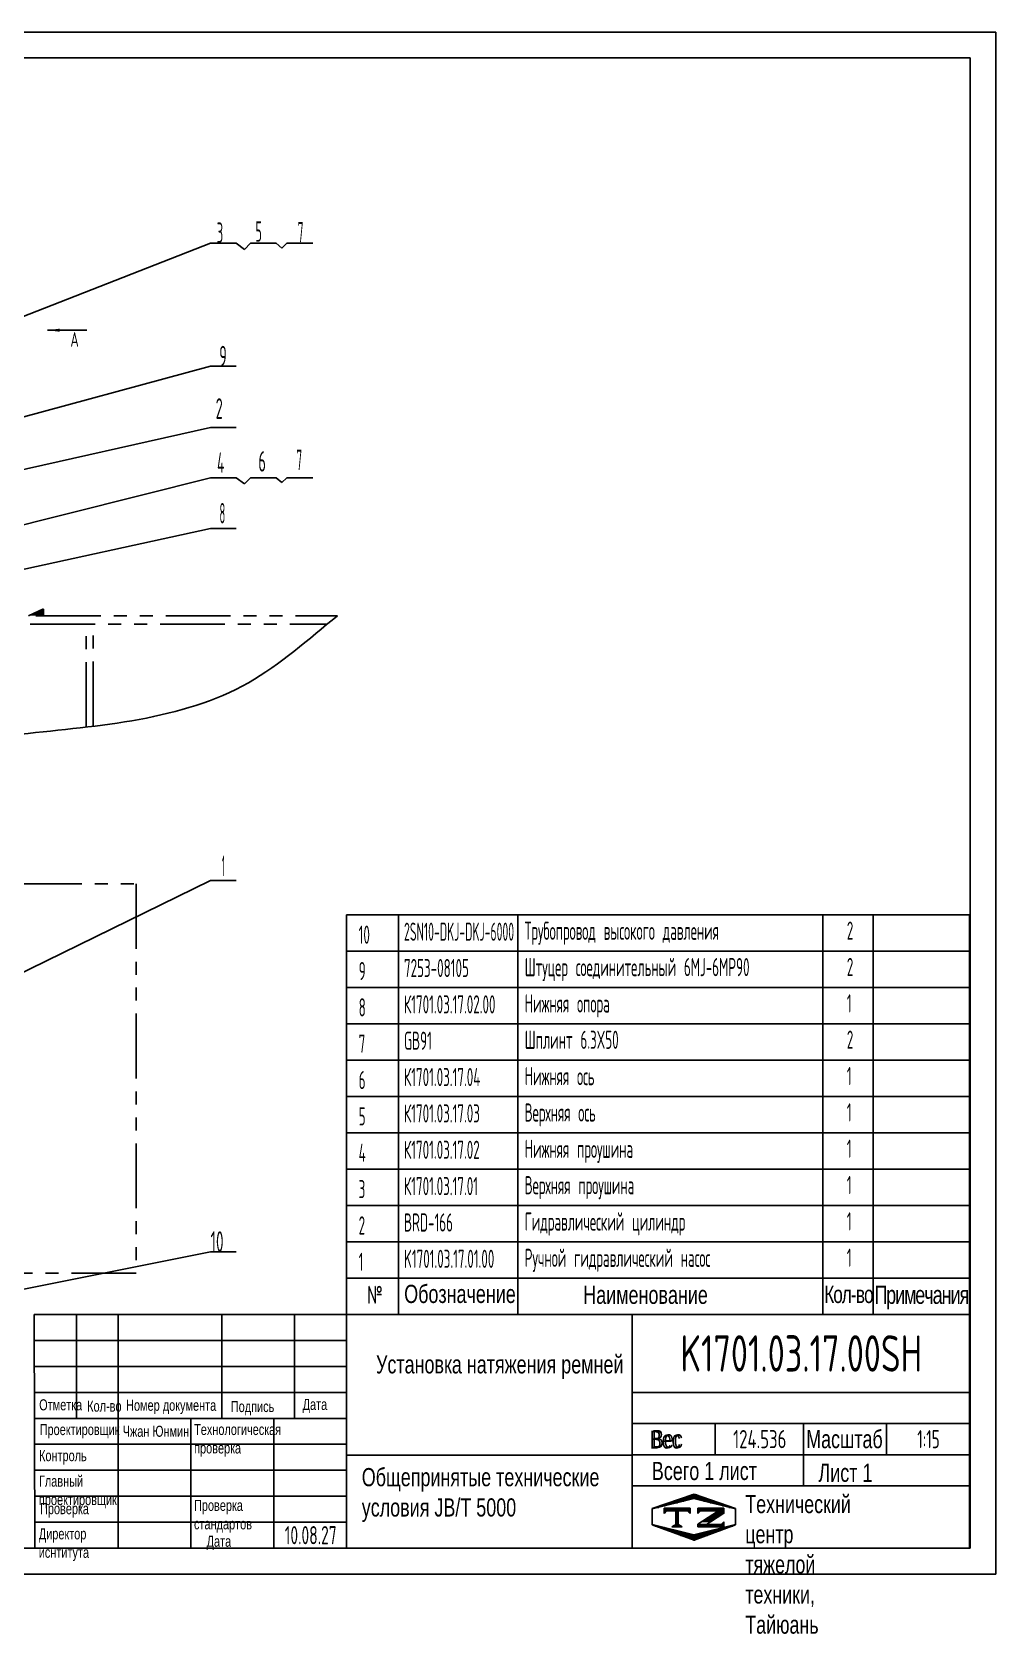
# Model space of a CAD drawing. Extents: x 0 to 6300, y -173 to 4455.
# Drawn here: x 3515 to 6300, y -173 to 4455 of the extents above; entities that cross this region are included whole.
import ezdxf
from ezdxf.enums import TextEntityAlignment as Align

# ---------------------------------------------------------------- set-up
doc = ezdxf.new("R2010")
doc.units = 0
doc.header["$LTSCALE"] = 150
doc.header["$MEASUREMENT"] = 0
doc.linetypes.add('G', pattern=[2, 1.25, -0.25, 0.25, -0.25])
doc.linetypes.add('K', pattern=[2.5, 1.25, -0.25, 0.25, -0.25, 0.25, -0.25])
doc.layers.get('0').update_dxf_attribs({"linetype": 'CONTINUOUS'})
for name, color, linetype in [('01', 7, 'CONTINUOUS'), ('02', 1, 'CONTINUOUS'), ('05', 4, 'G'), ('07', 6, 'K'), ('11', 3, 'CONTINUOUS'), ('THICK', 7, 'CONTINUOUS')]:
    doc.layers.add(name, color=color, linetype=linetype)
doc.styles.add('HZLIB', font='TXT.shx', dxfattribs={"width": 0.5, "height": 52.5})
doc.styles.get("Standard").update_dxf_attribs({"font": 'isocp.shx', "width": 0.707, "bigfont": 'intecad.shx'})

# ---------------------------------------------------------------- blocks, each defined once
blk = doc.blocks.new('*U370')
at = {"layer": '01'}
for points in [[(415, 292), (25, 292)], [(25, 292), (25, 5)], [(415, 5), (415, 292)], [(25, 5), (415, 5)]]:
    blk.add_lwpolyline(points, dxfattribs=at)
at = {"layer": '02'}
for points in [[(420, 297), (0, 297)], [(0, 297), (0, 0)], [(420, 0), (420, 297)], [(0, 0), (420, 0)]]:
    blk.add_lwpolyline(points, dxfattribs=at)
blk = doc.blocks.new('*X386')
at = {"color": 0}
for p, q in [((127.06, 7.8), (132.06, 7.8)), ((127.06, 7.5), (132.06, 7.5)), ((127.06, 7.2), (127.32, 7.2)), ((129.23, 6.3), (131.04, 6.3)), ((129.7, 6.6), (131.51, 6.6)), ((130.16, 6.9), (131.98, 6.9)), ((130.62, 7.2), (132.06, 7.2)), ((127.84, 5.4), (129.64, 5.4)), ((128.3, 5.7), (130.1, 5.7)), ((128.77, 6), (130.57, 6))]:
    blk.add_line(p, q, dxfattribs=at)
blk = doc.blocks.new('*X387')
at = {"color": 0}
for p, q in [((127.06, 4.8), (132.06, 4.8)), ((127.06, 4.5), (132.06, 4.5)), ((131.84, 5.1), (132.06, 5.1))]:
    blk.add_line(p, q, dxfattribs=at)
blk = doc.blocks.new('*X385')
at = {"color": 0}
for p, q in [((122.34, 4.5), (123.72, 4.5)), ((122.82, 4.8), (123.24, 4.8))]:
    blk.add_line(p, q, dxfattribs=at)
blk = doc.blocks.new('*X384')
at = {"color": 0}
for p, q in [((120.53, 7.8), (125.53, 7.8)), ((120.53, 7.5), (125.53, 7.5)), ((120.53, 7.2), (120.79, 7.2)), ((125.27, 7.2), (125.53, 7.2))]:
    blk.add_line(p, q, dxfattribs=at)
blk = doc.blocks.new('*X383')
at = {"color": 0}
for p, q in [((122.38, 9.3), (124.32, 9.3)), ((123.24, 9.6), (125.52, 9.6)), ((124.1, 9.9), (128.52, 9.9)), ((124.97, 10.2), (127.67, 10.2)), ((125.83, 10.5), (126.82, 10.5)), ((127.02, 9.6), (129.37, 9.6)), ((128.22, 9.3), (130.22, 9.3)), ((118.22, 7.8), (118.32, 7.8)), ((118.22, 7.5), (118.27, 7.5)), ((118.22, 7.2), (118.27, 7.2)), ((118.22, 6.9), (118.27, 6.9)), ((118.22, 6.6), (118.27, 6.6)), ((118.22, 6.3), (118.27, 6.3)), ((118.94, 8.1), (119.52, 8.1)), ((119.8, 8.4), (120.72, 8.4)), ((120.66, 8.7), (121.92, 8.7)), ((121.52, 9), (123.12, 9)), ((129.42, 9), (131.07, 9)), ((130.62, 8.7), (131.92, 8.7)), ((131.82, 8.4), (132.77, 8.4)), ((133.02, 8.1), (133.62, 8.1)), ((134.22, 7.8), (134.32, 7.8)), ((134.27, 7.5), (134.32, 7.5)), ((134.27, 7.2), (134.32, 7.2)), ((134.27, 6.9), (134.32, 6.9)), ((134.27, 6.6), (134.32, 6.6)), ((134.27, 6.3), (134.32, 6.3)), ((118.22, 6), (118.27, 6)), ((118.22, 5.7), (118.27, 5.7)), ((118.22, 5.4), (118.27, 5.4)), ((118.22, 5.1), (118.27, 5.1)), ((118.22, 4.8), (118.27, 4.8)), ((118.79, 4.5), (119.42, 4.5)), ((119.61, 4.2), (120.62, 4.2)), ((120.43, 3.9), (121.82, 3.9)), ((121.26, 3.6), (123.02, 3.6)), ((122.08, 3.3), (124.22, 3.3)), ((128.32, 3.3), (130.51, 3.3)), ((129.52, 3.6), (131.32, 3.6)), ((130.72, 3.9), (132.14, 3.9)), ((131.92, 4.2), (132.95, 4.2)), ((133.12, 4.5), (133.76, 4.5)), ((134.27, 6), (134.32, 6)), ((134.27, 5.7), (134.32, 5.7)), ((134.27, 5.4), (134.32, 5.4)), ((134.27, 5.1), (134.32, 5.1)), ((134.27, 4.8), (134.32, 4.8)), ((122.91, 3), (125.42, 3)), ((123.73, 2.7), (128.89, 2.7)), ((124.55, 2.4), (128.07, 2.4)), ((125.38, 2.1), (127.26, 2.1)), ((126.2, 1.8), (126.45, 1.8)), ((127.12, 3), (129.7, 3))]:
    blk.add_line(p, q, dxfattribs=at)

msp = doc.modelspace()

# ---------------------------------------------------------------- hatches: boundary and pattern name
at = {"layer": '07', "linetype": 'K'}
msp.add_hatch(color=6, dxfattribs=at).paths.add_polyline_path([(3548.19, 2788.33), (3505.05, 2768.9), (3548.19, 2768.9)])

# ---------------------------------------------------------------- linework, layer by layer
for p, q in [((4423.62, 1905.09), (4423.62, 750.09)), ((4423.62, 1905.09), (6223.62, 1905.09)), ((4573.62, 1905.09), (4573.62, 750.09)), ((4918.21, 1905.09), (4918.21, 750.09)), ((5799.85, 1905.09), (5799.85, 750.09)), ((5945.11, 1905.09), (5945.11, 750.09)), ((6223.62, 1905.09), (6223.62, 750.09)), ((4423.62, 1800.09), (6223.62, 1800.09)), ((4423.62, 1695.09), (6223.62, 1695.09)), ((4423.62, 1590.09), (6223.62, 1590.09)), ((4423.62, 1485.09), (6223.62, 1485.09)), ((4423.62, 1380.09), (6223.62, 1380.09)), ((4423.62, 1275.09), (6223.62, 1275.09)), ((4423.62, 1170.09), (6223.62, 1170.09)), ((4423.62, 1065.09), (6223.62, 1065.09)), ((4423.62, 960.09), (6223.62, 960.09)), ((4423.62, 855.09), (6223.62, 855.09)), ((4423.62, 750.09), (6223.62, 750.09))]:
    msp.add_line(p, q)
at = {"layer": '02'}
for p, q in [((2984.15, 3435.6), (4030.45, 3844.61)), ((4030.45, 3844.61), (4104.85, 3844.61)), ((4251.35, 3844.61), (4325.75, 3844.61)), ((2978.19, 3203.9), (4030.45, 3489.72)), ((4030.45, 3489.72), (4104.85, 3489.72)), ((2985.95, 3077.57), (4030.45, 3312.44)), ((4030.45, 3312.44), (4104.85, 3312.44)), ((3021.19, 2913.4), (4030.45, 3167.39)), ((4030.45, 3167.39), (4104.85, 3167.39)), ((4030.45, 3167.39), (4104.85, 3167.39)), ((4251.35, 3167.39), (4325.75, 3167.39)), ((2990.68, 2793.9), (4030.45, 3020.96)), ((4030.45, 3020.96), (4104.85, 3020.96)), ((3389.07, 1690.19), (4030.45, 2004.31)), ((4030.45, 2004.31), (4104.85, 2004.31)), ((3417.57, 809.09), (4030.45, 931.04)), ((4030.45, 931.04), (4104.85, 931.04))]:
    msp.add_line(p, q, dxfattribs=at)
at = {"layer": '02', "color": 1, "linetype": 'Continuous'}
for p, q in [((4104.85, 3844.61), (4128.42, 3826.79)), ((4128.42, 3826.79), (4146.26, 3844.61)), ((4146.26, 3844.61), (4220.66, 3844.61)), ((4220.66, 3844.61), (4236.13, 3830.87)), ((4236.13, 3830.87), (4251.35, 3844.61)), ((4104.85, 3167.39), (4128.42, 3149.57)), ((4128.42, 3149.57), (4146.26, 3167.39)), ((4146.26, 3167.39), (4220.66, 3167.39)), ((4220.66, 3167.39), (4236.13, 3153.65)), ((4236.13, 3153.65), (4251.35, 3167.39))]:
    msp.add_line(p, q, dxfattribs=at)
at = {"layer": '02'}
msp.add_open_spline([(1651.15, 2768.9), (1645.34, 2760.68), (1571.63, 2656.4), (1737.77, 2332.55), (2167.32, 2261.43), (2608.07, 2269.4), (3055.26, 2370.91), (3550.71, 2441.37), (4061.48, 2473.33), (4313.4, 2700.54), (4397.31, 2768.9)], degree=3, knots=[0, 0, 0, 0, 29.9430754, 379.6895516, 782.1411367, 1304.2474375, 1699.3334511, 2149.5956868, 2823.7827751, 3145.5245354, 3145.5245354, 3145.5245354, 3145.5245354], dxfattribs=at)
at = {"layer": '07', "color": 6, "linetype": 'K'}
for p, q in [((3548.19, 2788.33), (3505.05, 2768.9)), ((3548.19, 2768.9), (3548.19, 2787.9)), ((1634.67, 2743.9), (4366.92, 2743.9)), ((1651.15, 2768.9), (4397.31, 2768.9)), ((3671.19, 2446.92), (3671.19, 2743.9)), ((3691.19, 2449.34), (3691.19, 2743.9))]:
    msp.add_line(p, q, dxfattribs=at)
at = {"layer": '07'}
msp.add_lwpolyline([(3096.02, 1994.3), (3816.13, 1994.3), (3816.13, 869.9), (3096.02, 869.9)], close=True, dxfattribs=at)
at = {"layer": '11', "color": 3, "linetype": 'Continuous'}
msp.add_line((3673.05, 3593.61), (3559.05, 3593.61), dxfattribs=at)
msp.add_lwpolyline([(3595.05, 3593.61, 9, 0, 0), (3559.05, 3593.61, 0, 0, 0)], format="xyseb", dxfattribs=at)
at = {"layer": 'THICK'}
for p, q in [((3521.2, 750.09), (3523.24, 75)), ((3521.2, 750.09), (6223.62, 750.09)), ((3643.22, 749.77), (3643.22, 750.09)), ((3643.26, 450.05), (3643.26, 750.09)), ((3763.28, 75), (3763.28, 750.09)), ((4063.32, 450.05), (4063.32, 750.09)), ((4273.35, 450.05), (4273.35, 750.09)), ((4423.37, 75), (4423.37, 750.09)), ((5248.48, 75), (5248.48, 750.09)), ((6223.62, 75), (6223.62, 750.09)), ((3523.24, 525.06), (4423.37, 525.06)), ((5248.48, 525.06), (6223.62, 525.06)), ((3523.24, 450.05), (4423.37, 450.05)), ((3973.31, 75), (3973.31, 450.05)), ((4213.34, 75), (4213.34, 450.05)), ((5248.48, 435.05), (6223.62, 435.05)), ((5488.52, 345.04), (5488.52, 435.05)), ((5743.55, 255.02), (5743.55, 435.05)), ((5983.58, 345.04), (5983.58, 435.05)), ((4423.37, 343.74), (5248.48, 343.74)), ((5248.48, 345.04), (6223.62, 345.04)), ((5248.48, 255.02), (6223.62, 255.02)), ((3523.24, 75), (6223.62, 75))]:
    msp.add_line(p, q, dxfattribs=at)
at = {"layer": 'THICK', "color": 3}
for p, q in [((3523.24, 675.08), (4423.37, 675.08)), ((3523.24, 600.07), (4423.37, 600.07)), ((3523.24, 375.04), (4423.37, 375.04)), ((3523.24, 300.03), (4423.37, 300.03)), ((5306.27, 189.11), (5427.86, 231.46)), ((5427.86, 231.46), (5547.88, 189.11)), ((3523.24, 225.02), (4423.37, 225.02)), ((5306.27, 141.94), (5306.27, 189.11)), ((5307.06, 188.15), (5427.08, 218.16)), ((5307.06, 143.15), (5307.06, 188.15)), ((5340.95, 175.5), (5340.95, 190.51)), ((5340.95, 190.51), (5415.96, 190.51)), ((5415.96, 190.51), (5415.96, 175.5)), ((5427.08, 218.16), (5547.1, 188.15)), ((5438.93, 190.51), (5438.93, 175.5)), ((5438.93, 190.51), (5513.94, 190.51)), ((5513.94, 190.51), (5513.94, 175.5)), ((5547.1, 188.15), (5547.1, 143.15)), ((5547.88, 189.11), (5547.88, 141.94)), ((3523.24, 150.01), (4423.37, 150.01)), ((5427.86, 97.67), (5306.27, 141.94)), ((5427.08, 113.14), (5307.06, 143.15)), ((5348.45, 183), (5340.95, 175.5)), ((5408.46, 183), (5348.45, 183)), ((5378.46, 145.36), (5363.92, 136.21)), ((5375.17, 183.08), (5375.17, 141.93)), ((5378.46, 183.08), (5378.46, 141.93)), ((5378.46, 145.36), (5392.99, 136.21)), ((5382.21, 183.08), (5382.21, 141.93)), ((5415.96, 175.5), (5408.46, 183)), ((5547.1, 143.15), (5427.08, 113.14)), ((5547.88, 141.94), (5427.86, 97.67)), ((5438.93, 175.5), (5446.43, 183)), ((5498, 183), (5438.93, 144.79)), ((5438.93, 144.79), (5438.93, 136.21)), ((5446.43, 183), (5498, 183)), ((5475.51, 151.05), (5464.05, 143.72)), ((5506.44, 143.72), (5464.05, 143.72)), ((5513.94, 175.65), (5475.51, 151.05)), ((5513.94, 151.22), (5506.44, 143.72)), ((5513.94, 136.21), (5513.94, 151.22)), ((5363.92, 136.21), (5378.46, 136.21)), ((5392.99, 136.21), (5378.46, 136.21)), ((5438.93, 136.21), (5513.94, 136.21))]:
    msp.add_line(p, q, dxfattribs=at)
for p in [(3523.24, 150.01), (3523.24, 75)]:
    msp.add_point(p, dxfattribs=at)

# ---------------------------------------------------------------- block references
at = {"layer": '01', "xscale": 15, "yscale": 15, "zscale": 15}
msp.add_blockref('*U370', (0, 0), dxfattribs=at)
at = {"layer": 'THICK', "color": 3, "xscale": 15.00207632788988, "yscale": 15.00207632788954, "zscale": 15.00207632788942}
for name in ['*X383', '*X384', '*X386', '*X385', '*X387']:
    msp.add_blockref(name, (3532.73, 71.33), dxfattribs=at)

# ---------------------------------------------------------------- texts
at = {"style": 'HZLIB', "width": 0.5}
for s, p in [('10', (4458.62, 1821.09)), ('Трубопровод высокого давления', (4938.32, 1832.41)), ('2', (5869.05, 1832.67)), ('9', (4458.62, 1716.09)), ('7253-08105', (4589.71, 1724.69)), ('Штуцер соединительный 6MJ-6MP90', (4938.32, 1727.41)), ('2', (5869.05, 1727.67)), ('К1701.03.17.02.00', (4589.71, 1619.69)), ('Нижняя опора', (4938.32, 1622.41)), ('1', (5869.05, 1622.67)), ('8', (4458.62, 1611.09)), ('7', (4458.62, 1506.09)), ('GB91', (4589.71, 1514.69)), ('Шплинт 6.3X50', (4938.32, 1517.41)), ('2', (5869.05, 1517.67)), ('6', (4458.62, 1401.09)), ('К1701.03.17.04', (4589.71, 1409.69)), ('Нижняя ось', (4938.32, 1412.41)), ('1', (5869.05, 1412.67)), ('5', (4458.62, 1296.09)), ('К1701.03.17.03', (4589.71, 1304.69)), ('Верхняя ось', (4938.32, 1307.41)), ('1', (5869.05, 1307.67)), ('К1701.03.17.02', (4589.71, 1199.69)), ('Нижняя проушина', (4938.32, 1202.41)), ('1', (5869.05, 1202.67)), ('4', (4458.62, 1191.09)), ('3', (4458.62, 1086.09)), ('К1701.03.17.01', (4589.71, 1094.69)), ('Верхняя проушина', (4938.32, 1097.41)), ('1', (5869.05, 1097.67)), ('2', (4458.62, 981.09)), ('BRD-166', (4589.71, 989.69)), ('Гидравлический цилиндр', (4938.32, 992.41)), ('1', (5869.05, 992.67)), ('1', (4458.62, 876.09)), ('K1701.03.17.01.00', (4589.71, 884.69)), ('Ручной гидравлический насос', (4938.32, 887.41)), ('1', (5869.05, 887.67))]:
    msp.add_text(s, height=52.5, dxfattribs=at).set_placement(p)
at = {"style": 'HZLIB', "width": 0.363463}
msp.add_text('2SN10-DKJ-DKJ-6000', height=52.5, dxfattribs=at).set_placement((4589.71, 1829.69), (4907.74, 1829.69), align=Align.FIT)
at = {"layer": '01', "attachment_point": 1}
for s, insert, char_height in [('{\\Fisocp,intecad|c204;№}', (4483.18, 832.97), 52.5), ('{\\fArial|b0|i0|c204|p34;Обозначение}', (4590.13, 835.78), 52.5), ('{\\fArial|b0|i0|c204|p34;Наименование}', (5107.57, 833.22), 52.5), ('{\\fArial|b0|i0|c204|p34;\\T0.9;Кол-во}', (5804.07, 833.23), 50), ('{\\fArial|b0|i0|c204|p34;\\T0.9;Примечания}', (5949.25, 833.23), 52.5), ('{\\fArial|b0|i0|c204|p34;\\C3;Установка натяжения ремней}', (4508.76, 632.3), 52.5), ('{\\fArial|b0|i0|c204|p34;Отметка}', (3535.5, 505.08), 31.9882), ('{\\fArial|b0|i0|c204|p34;Кол-во}', (3674.22, 501.4), 31.9882), ('{\\fArial|b0|i0|c204|p34;Номер документа}', (3786.59, 503.86), 31.9882), ('{\\fArial|b0|i0|c204|p34;Подпись}', (4089.16, 500.17), 31.9882), ('{\\fArial|b0|i0|c204|p34;Дата}', (4296.63, 506.3), 31.9882), ('{\\fArial|b0|i0|c204|p34;Проектировщик}', (3536.9, 433.62), 31.9882), ('{\\fArial|b0|i0|c204|p34;\\C3;Чжан Юнмин}', (3776.77, 428.71), 31.9882), ('{\\fArial|b0|i0|c204|p34;Технологическая\\Pпроверка}', (3983.13, 433.86), 31.9882), ('{\\fArial|b0|i0|c204|p34;Вес}', (5306.11, 416.42), 52.2474), ('{\\fArial|b0|i0|c204|p34;Контроль}', (3535.07, 358.28), 31.9882), ('{\\fArial|b0|i0|c204|p34;Всего 1 лист}', (5305.69, 324.38), 52.5), ('{\\fArial|b0|i0|c204|p34;Главный\\Pпроектировщик}', (3534.78, 284.65), 31.9882), ('{\\fArial|b0|i0|c204|p34;Общепринятые технические\\Pусловия \\fArial|b0|i0|c0|p34;JB/T 5000}', (4467.52, 306.44), 52.5), ('{\\fArial|b0|i0|c204|p34;Лист 1}', (5787.17, 319.02), 52.5), ('{\\fArial|b0|i0|c204|p34;Проверка}', (3537.91, 205.09), 31.9882), ('{\\fArial|b0|i0|c204|p34;Проверка\\Pстандартов}', (3982.83, 214.6), 31.9882), ('{\\fArial|b0|i0|c204|p34;Директор\\Pиснтитута}', (3534.29, 132.41), 31.9882), ('{\\fArial|b0|i0|c204|p34;Дата}', (4019.17, 111.03), 31.9882)]:
    msp.add_mtext(s, dxfattribs=dict(at, insert=insert, char_height=char_height))
at = {"layer": '01', "insert": (5575.74, 228.51), "char_height": 52.2474, "width": 2.4553, "attachment_point": 1}
msp.add_mtext('{\\fArial|b0|i0|c204|p34;Технический центр\\Pтяжелой техники, Тайюань}', dxfattribs=at)
at = {"layer": '05', "char_height": 52.2683, "attachment_point": 1}
for s, insert in [('{\\fArial|b0|i0|c204|p34;\\C0;Масштаб}', (5751.8, 416.17)), ('{\\fArial|b0|i0|c204|p34;\\C250;Вес}', (5299.8, 414.89))]:
    msp.add_mtext(s, dxfattribs=dict(at, insert=insert))
at = {"layer": '11'}
for s, height, width, p, p2 in [('3', 59.4, 0.527686, (4048.53, 3845.68), (4067.07, 3845.68)), ('5', 59.4, 0.527686, (4160.5, 3849.06), (4179.03, 3849.06)), ('7', 59.4, 0.514182, (4282.44, 3847.25), (4299.24, 3847.25)), ('9', 59.4, 0.579528, (4055.8, 3489.19), (4077.19, 3489.19)), ('2', 59.4, 0.562593, (4045.5, 3337.51), (4065.89, 3337.51)), ('4', 59.4, 0.543846, (4049.51, 3181.46), (4070.51, 3181.46)), ('6', 59.4, 0.600695, (4169.05, 3185.07), (4190.44, 3185.07)), ('7', 59.4, 0.514182, (4278.45, 3189.3), (4295.25, 3189.3)), ('8', 59.4, 0.514182, (4056.45, 3035.32), (4073.24, 3035.32)), ('1', 59.4, 0.404, (4063.45, 2016.31), (4071.85, 2016.31)), ('10', 59.397, 0.606076, (4030.45, 931.04), (4068.27, 931.04)), ('K1701.03.17.00SH', 105, 0.695901, (5388.41, 585), (6086.59, 585)), ('124.536', 52.5, 0.682335, (5540.49, 363.75), (5694.51, 363.75)), ('1:15', 52.5, 0.650931, (6072.68, 363.75), (6137.32, 363.75)), ('10.08.27', 52.5, 0.642055, (4245, 86.25), (4395, 86.25))]:
    msp.add_text(s, height=height, dxfattribs=dict(at, width=width)).set_placement(p, p2, align=Align.FIT)
at = {"layer": '11', "color": 3, "linetype": 'Continuous', "width": 0.707}
msp.add_text('A', height=42, dxfattribs=at).set_placement((3625.75, 3533.54), align=Align.BOTTOM_LEFT)

doc.saveas('drawing.dxf')
